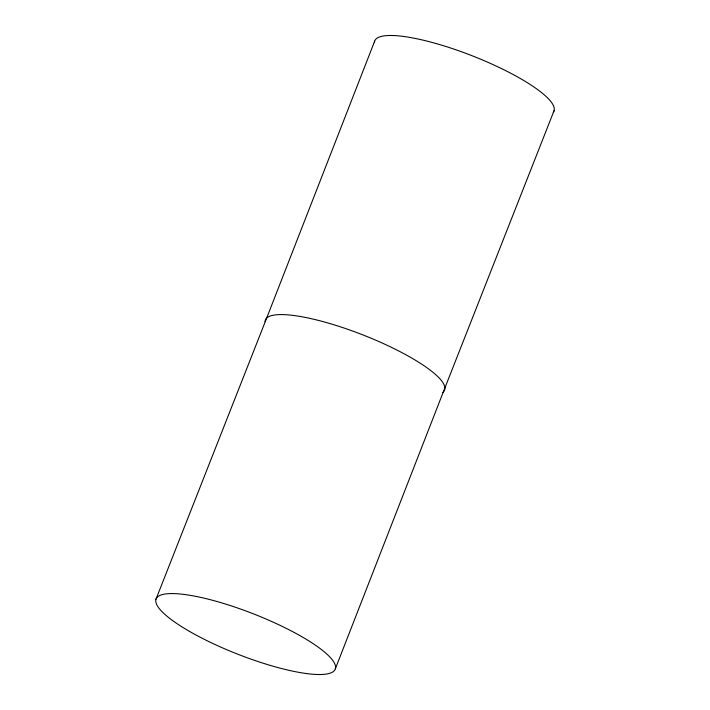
<?xml version="1.0" encoding="UTF-8"?>
<svg xmlns="http://www.w3.org/2000/svg" width="710" height="710" viewBox="0 0 710 710"><rect width="100%" height="100%" fill="white"/><g stroke="black" fill="none" stroke-linecap="round" stroke-linejoin="round"><path stroke-width="1.06" d="M374.667 41.162L266.667 318.08L155.96 599.249M335.333 668.838L443.288 392.018L554.04 110.751M265.061 321.71A96.214 21.646 21.4 0 1 365.135 335.794A96.214 21.646 21.4 0 1 442.729 392.506M374.436 42.618A96.214 21.646 21.4 0 1 471.316 55.442A96.214 21.646 21.4 0 1 553.285 112.224M189.632 631.474A96.214 21.646 21.4 0 0 334.579 670.311A96.214 21.646 21.4 0 0 212.725 600.341A96.214 21.646 21.4 0 0 189.632 631.474"/></g></svg>
